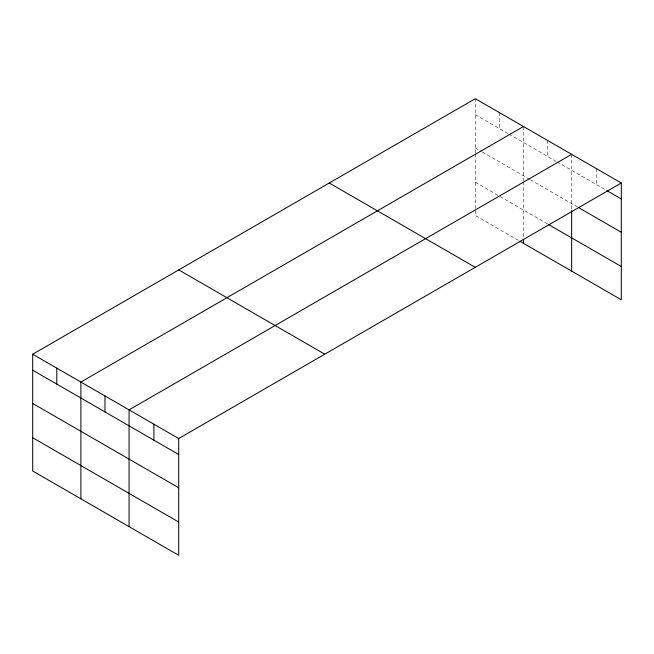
<?xml version="1.0" encoding="UTF-8"?>
<svg xmlns="http://www.w3.org/2000/svg" width="654" height="654" viewBox="0 0 654 654"><rect width="100%" height="100%" fill="white"/><g stroke="black" fill="none" stroke-linecap="round" stroke-linejoin="round"><path stroke-width="0.49" stroke-dasharray="3.27 2.45" d="M475.286 152.987L475.286 98.697M475.286 114.679L507.978 133.563M508.845 134.054L556.17 161.383M557.028 161.873L605.89 190.085M475.286 147.943L481.303 151.426M482.17 151.916L529.495 179.245M530.353 179.736L577.645 207.04M475.286 182.213L547.561 223.946M518.303 240.32L475.286 215.477L475.286 209.435M596.481 168.667L596.481 184.657M571.653 154.336L571.653 209.632M547.561 140.422L547.561 156.412M523.47 126.516L523.47 180.806M523.47 181.812L523.47 238.26M499.378 112.602L499.378 128.593M475.286 153.992L475.286 208.422"/><path stroke-width="0.98" d="M32.7 354.223L178.714 438.523L178.714 555.303L32.7 471.003L32.7 354.223L475.286 98.697L621.3 182.997L621.3 299.777L520.028 241.31M523.47 126.516L80.883 382.042L80.883 498.822M571.653 154.336L129.067 409.862L129.067 526.642M178.714 438.523L621.3 182.997M606.749 190.584L621.3 198.988M578.504 207.539L621.3 232.244M548.42 224.445L621.3 266.521M329.232 183.022L475.245 267.322M178.755 269.898L324.768 354.198M32.7 370.205L178.714 454.505M32.7 403.469L178.714 487.77M32.7 437.739L178.714 522.039M571.653 210.637L571.653 271.116M523.47 239.266L523.47 243.296M153.894 424.193L153.894 440.175M104.975 395.948L104.975 411.938M56.792 368.128L56.792 384.119"/></g></svg>
